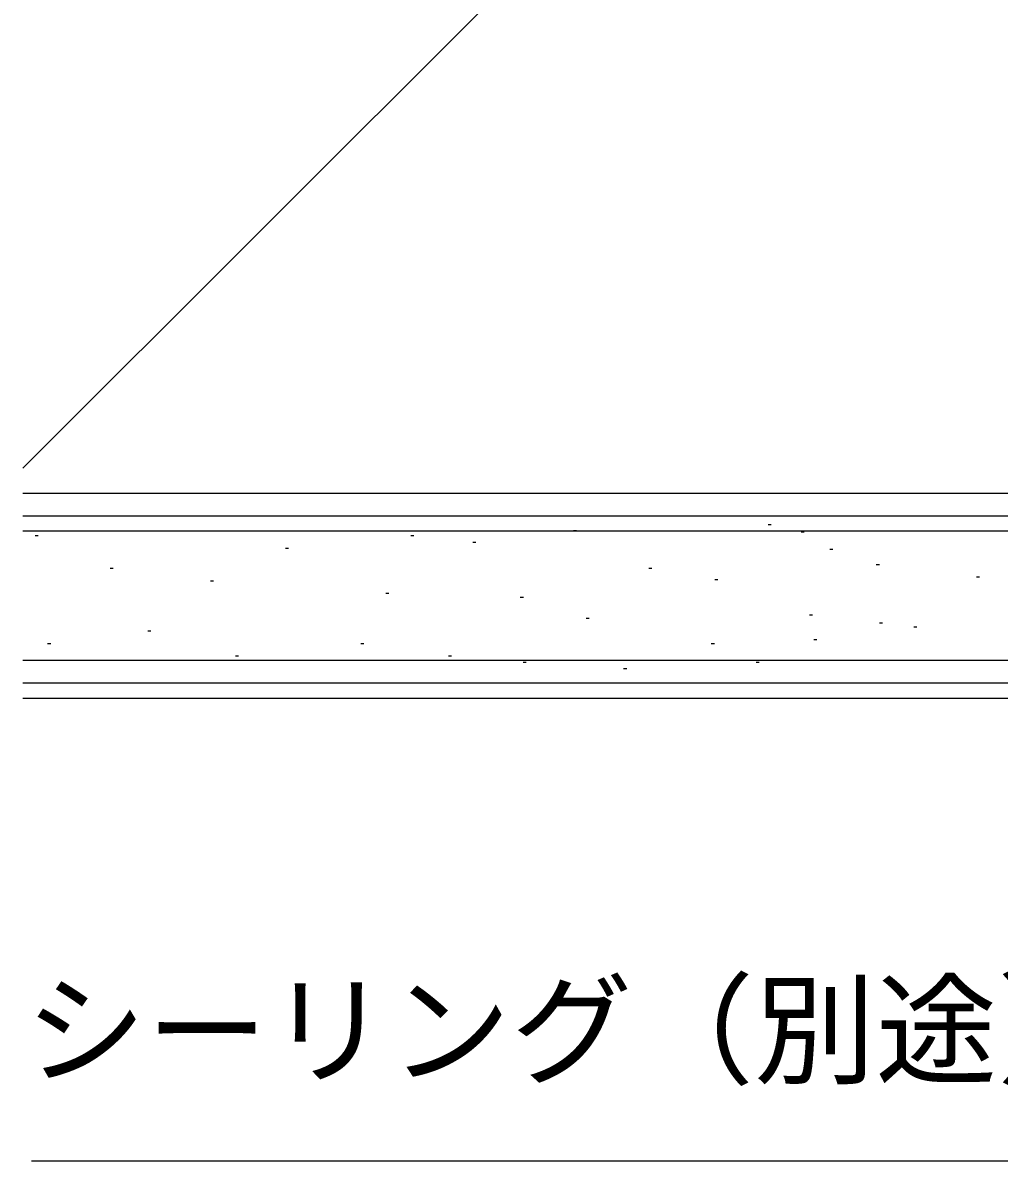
# Model space of a CAD drawing. Units: millimetres, scale not verified. Extents: x -525 to 525, y -783 to 779.
# Drawn here: x -341.4 to -277.2, y -350.8 to -275.8 of the extents above; entities that cross this region are included whole.
import ezdxf
from ezdxf.enums import TextEntityAlignment as Align

# ---------------------------------------------------------------- set-up
doc = ezdxf.new("R2010")
doc.units = ezdxf.units.MM
doc.header["$LTSCALE"] = 4
for name, color, linetype in [('0-7_YKK_D', 6, 'Continuous'), ('0-9_YSS_K', 3, 'Continuous'), ('0-A_YSS_KE', 3, 'Continuous')]:
    doc.layers.add(name, color=color, linetype=linetype)
doc.styles.add('ＭＳ ゴシック', font='')
doc.styles.get('ＭＳ ゴシック').set_extended_font_data('MS Gothic')

msp = doc.modelspace()

# ---------------------------------------------------------------- linework, layer by layer
at = {"layer": '0-7_YKK_D'}
msp.add_lwpolyline([(-207.351, -277.276), (-208.762, -279.4), (-256.136, -350.756), (-340.84, -350.756)], dxfattribs=at)
at = {"layer": '0-9_YSS_K'}
for p, q in [((-238.068, -201.756), (-341.423, -305.111)), ((-341.423, -308.256), (-229.568, -308.256)), ((-292.172, -308.844), (-292.372, -308.844)), ((-340.411, -309.58), (-340.611, -309.58)), ((-315.687, -309.58), (-315.887, -309.58)), ((-304.969, -309.234), (-305.169, -309.234)), ((-289.992, -309.322), (-290.192, -309.322)), ((-311.596, -310.013), (-311.796, -310.013)), ((-323.928, -310.404), (-324.128, -310.404)), ((-288.104, -310.462), (-288.304, -310.462)), ((-335.466, -311.728), (-335.666, -311.728)), ((-300.028, -311.728), (-300.228, -311.728)), ((-285.047, -311.47), (-285.247, -311.47)), ((-328.873, -312.552), (-329.073, -312.552)), ((-295.68, -312.462), (-295.88, -312.462)), ((-278.454, -312.294), (-278.654, -312.294)), ((-317.335, -313.377), (-317.535, -313.377)), ((-308.477, -313.632), (-308.677, -313.632)), ((-289.443, -314.801), (-289.643, -314.801)), ((-304.148, -315.025), (-304.348, -315.025)), ((-284.834, -315.312), (-285.034, -315.312)), ((-282.574, -315.591), (-282.774, -315.591)), ((-332.994, -315.849), (-333.194, -315.849)), ((-339.587, -316.673), (-339.787, -316.673)), ((-318.983, -316.673), (-319.183, -316.673)), ((-295.907, -316.673), (-296.107, -316.673)), ((-289.168, -316.415), (-289.368, -316.415)), ((-341.423, -317.756), (-229.568, -317.756)), ((-327.225, -317.497), (-327.425, -317.497)), ((-313.214, -317.497), (-313.414, -317.497)), ((-308.288, -317.919), (-308.487, -317.919)), ((-301.676, -318.322), (-301.876, -318.322)), ((-292.951, -317.919), (-293.151, -317.919)), ((-341.423, -320.256), (-229.568, -320.256))]:
    msp.add_line(p, q, dxfattribs=at)
at = {"layer": '0-A_YSS_KE'}
for p, q in [((-341.423, -306.756), (-229.568, -306.756)), ((-229.568, -309.256), (-341.423, -309.256)), ((-341.423, -319.256), (-229.568, -319.256))]:
    msp.add_line(p, q, dxfattribs=at)
msp.add_lwpolyline([(-341.423, -306.756), (-238.068, -306.756), (-238.068, -201.756), (-293.568, -201.756)], dxfattribs=at)

# ---------------------------------------------------------------- texts
at = {"layer": '0-7_YKK_D', "style": 'ＭＳ ゴシック'}
msp.add_text('シーリング（別途）', height=5.865, dxfattribs=at).set_placement((-341.295, -346.801), align=Align.BOTTOM_LEFT)

doc.saveas('drawing.dxf')
